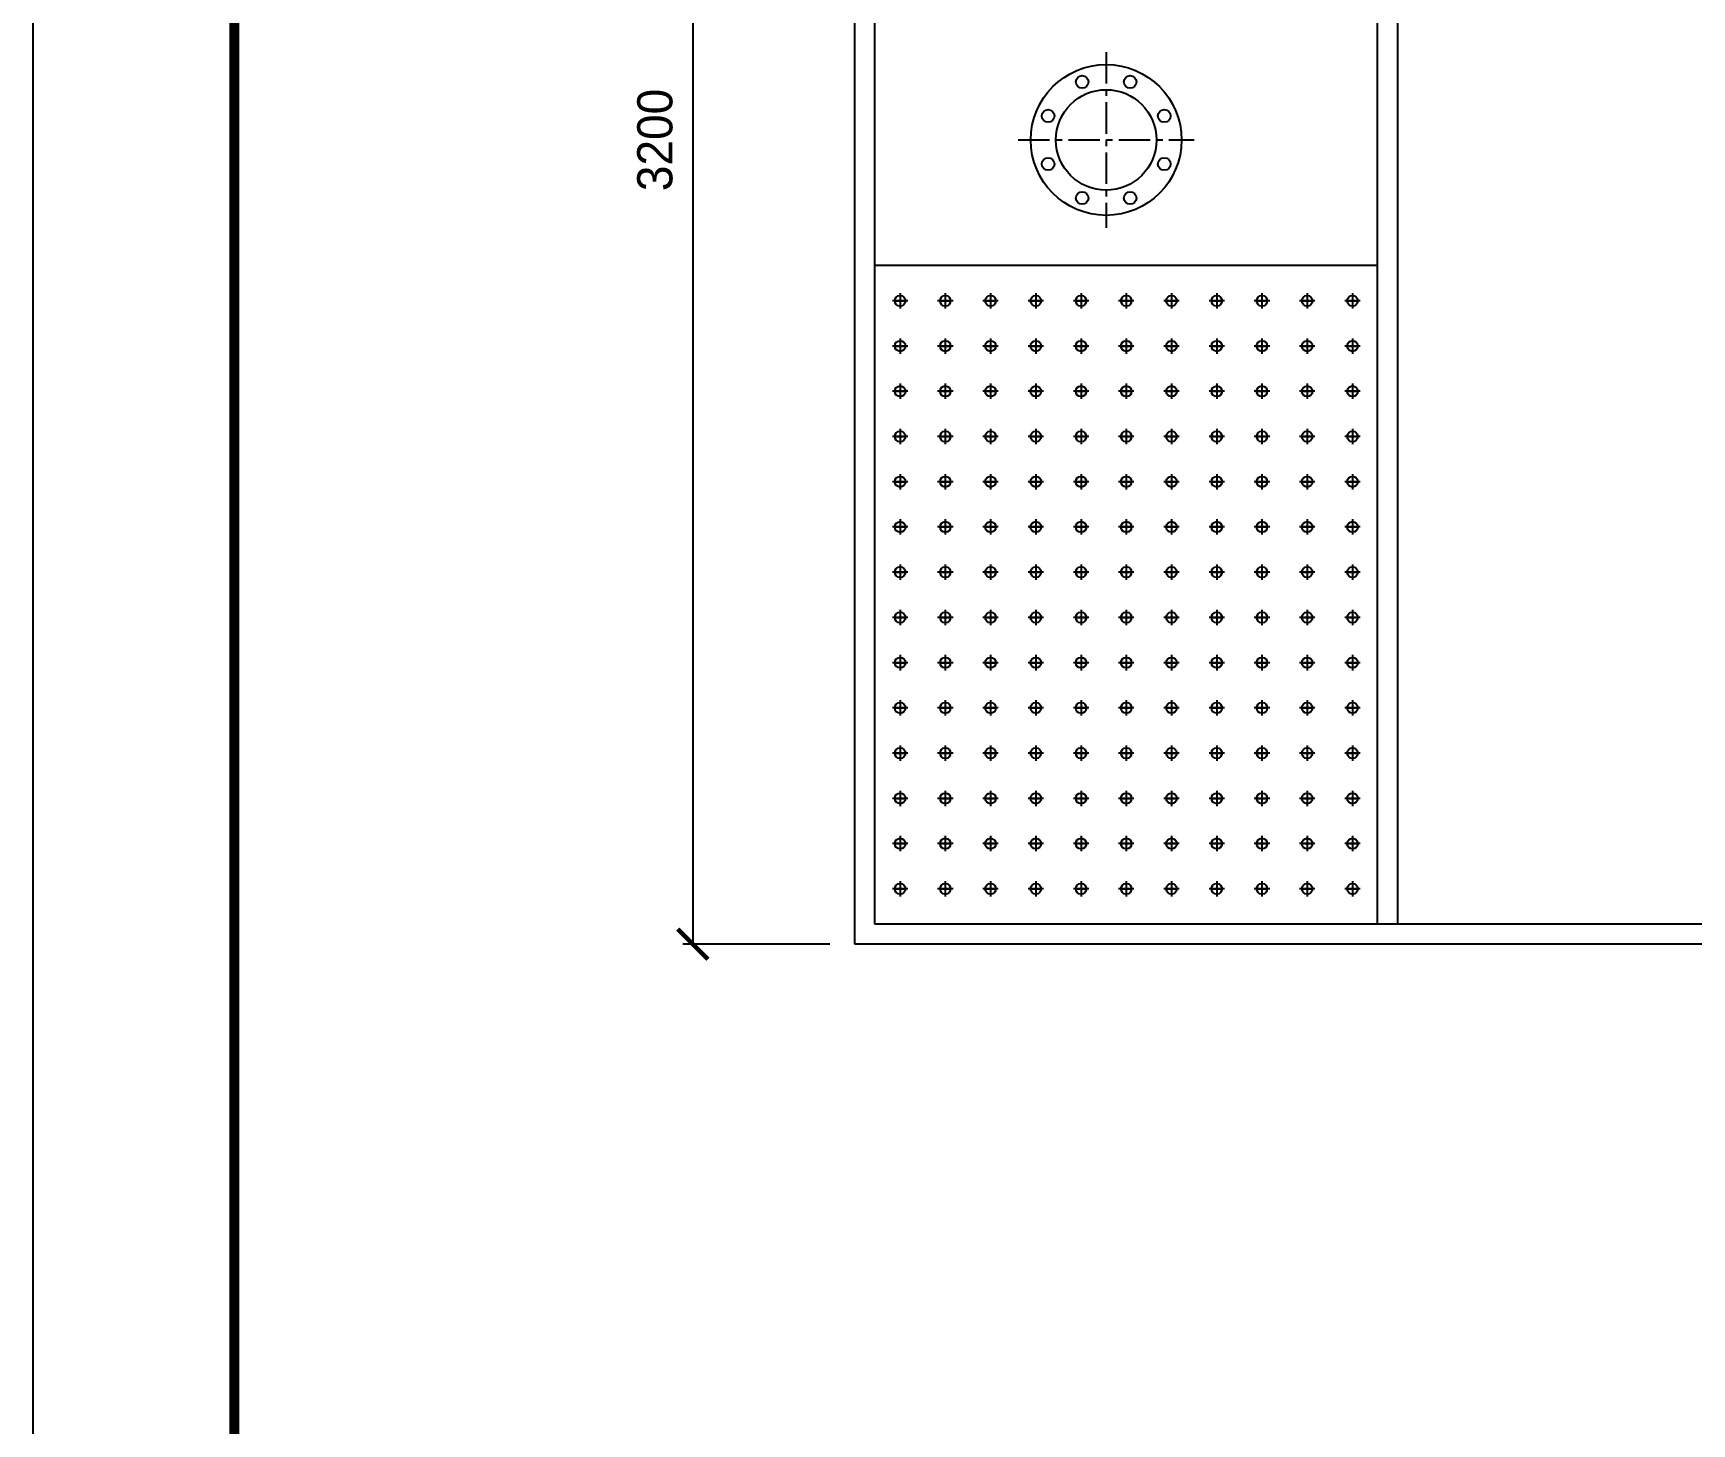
# Model space of a CAD drawing. Header units: millimetres. Extents: x 0 to 16815, y 0 to 11890.
# Drawn here: x 0 to 3300, y 6652 to 9419 of the extents above; entities that cross this region are included whole.
import ezdxf

# ---------------------------------------------------------------- set-up
doc = ezdxf.new("R2010")
doc.units = ezdxf.units.MM
doc.linetypes.add('CENTER', pattern=[2, 1.25, -0.25, 0.25, -0.25])
doc.layers.get('DEFPOINTS').update_dxf_attribs({"color": 143})
for name, color, linetype in [('CENTER', 1, 'CENTER'), ('냉각탑_dim', 1, 'Continuous'), ('냉각탑_form', 1, 'Continuous')]:
    doc.layers.add(name, color=color, linetype=linetype)
doc.styles.add('HY울릉도L', font='')
doc.styles.get('HY울릉도L').set_extended_font_data('HY울릉도L')
doc.dimstyles.new('성지DIM', dxfattribs={"dimtxt": 3.5, "dimasz": 3, "dimexe": 1, "dimexo": 2.5, "dimgap": 2, "dimtad": 1, "dimdec": 0, "dimzin": 3, "dimdsep": 46, "dimtxsty": 'HY울릉도L', "dimblk": 'ARCHTICK', "dimcen": -2, "dimclrd": 256, "dimclre": 256, "dimclrt": 7, "dimadec": 0, "dimazin": 0, "dimtfac": 1, "dimtdec": 0, "dimtofl": 0, "dimtmove": 0, "dimatfit": 3, "dimfxl": 0, "dimtolj": 1, "dimtzin": 0, "dimlwe": -1, "dimarcsym": 0})

# ---------------------------------------------------------------- blocks, each defined once
blk = doc.blocks.new('냉각탑form')
at = {"layer": 'DEFPOINTS'}
blk.add_lwpolyline([(0, 297.073), (420.103, 297.073), (420.103, 0), (0, 0)], close=True, dxfattribs=at)
at = {"layer": '냉각탑_form', "const_width": 0.5}
blk.add_lwpolyline([(10.002, 287.07), (10.002, 10.002), (410.1, 10.002), (410.1, 287.07)], close=True, dxfattribs=at)
blk = doc.blocks.new('_ArchTick')
at = {"color": 0, "linetype": 'ByBlock', "const_width": 0.15}
blk.add_lwpolyline([(-0.5, -0.5), (0.5, 0.5)], dxfattribs=at)
blk = doc.blocks.new('*D26')
at = {"layer": 'DEFPOINTS', "color": 0, "transparency": 16777216}
for p in [(1634.8, 10806.3), (1312.3, 7606.3), (1634.8, 7606.3)]:
    blk.add_point(p, dxfattribs=at)
at = {"layer": '냉각탑_dim', "transparency": 16777216}
for p, q in [((1584.8, 10806.3), (1292.3, 10806.3)), ((1584.8, 7606.3), (1292.3, 7606.3))]:
    blk.add_line(p, q, dxfattribs=at)
at = {"layer": '냉각탑_dim', "lineweight": -2, "transparency": 16777216}
blk.add_line((1312.3, 10806.3), (1312.3, 7606.3), dxfattribs=at)
at = {"layer": '냉각탑_dim', "lineweight": -2, "transparency": 16777216, "xscale": 60, "yscale": 60, "zscale": 60}
for p, rotation in [((1312.3, 10806.3), 90), ((1312.3, 7606.3), 270)]:
    blk.add_blockref('_ArchTick', p, dxfattribs=dict(at, rotation=rotation))
at = {"layer": '냉각탑_dim', "color": 7, "transparency": 16777216, "insert": (1237.3, 9206.3), "char_height": 70, "attachment_point": 5, "rotation": 90, "style": 'HY울릉도L'}
blk.add_mtext('\\A1;3200', dxfattribs=at)

msp = doc.modelspace()

# ---------------------------------------------------------------- linework, layer by layer
at = {"color": 3}
for p, q in [((2674.8, 7646.3), (2674.8, 10766.3)), ((2714.8, 7646.3), (2714.8, 10766.3)), ((2674.8, 8956.3), (1674.8, 8956.3))]:
    msp.add_line(p, q, dxfattribs=at)
for points in [[(1634.8, 7606.3), (1634.8, 10806.3), (7734.8, 10806.3), (7734.8, 7606.3)], [(1674.8, 7646.3), (1674.8, 10766.3), (7694.8, 10766.3), (7694.8, 7646.3)]]:
    msp.add_lwpolyline(points, close=True, dxfattribs=at)
for centre, radius in [((2134.8, 9206.3), 150), ((2134.8, 9206.3), 100), ((2087, 9321.8), 12.5), ((2182.6, 9321.8), 12.5), ((2019.3, 9254.1), 12.5), ((2250.3, 9254.1), 12.5), ((2019.3, 9158.4), 12.5), ((2250.3, 9158.4), 12.5), ((2087, 9090.8), 12.5), ((2182.6, 9090.8), 12.5)]:
    msp.add_circle(centre, radius, dxfattribs=at)
for centre in [(1724.8, 8886.3), (1814.8, 8886.3), (1904.8, 8886.3), (1994.8, 8886.3), (2084.8, 8886.3), (2174.8, 8886.3), (2264.8, 8886.3), (2354.8, 8886.3), (2444.8, 8886.3), (2534.8, 8886.3), (2624.8, 8886.3), (1724.8, 8796.3), (1814.8, 8796.3), (1904.8, 8796.3), (1994.8, 8796.3), (2084.8, 8796.3), (2174.8, 8796.3), (2264.8, 8796.3), (2354.8, 8796.3), (2444.8, 8796.3), (2534.8, 8796.3), (2624.8, 8796.3), (1724.8, 8706.3), (1814.8, 8706.3), (1904.8, 8706.3), (1994.8, 8706.3), (2084.8, 8706.3), (2174.8, 8706.3), (2264.8, 8706.3), (2354.8, 8706.3), (2444.8, 8706.3), (2534.8, 8706.3), (2624.8, 8706.3), (1724.8, 8616.3), (1814.8, 8616.3), (1904.8, 8616.3), (1994.8, 8616.3), (2084.8, 8616.3), (2174.8, 8616.3), (2264.8, 8616.3), (2354.8, 8616.3), (2444.8, 8616.3), (2534.8, 8616.3), (2624.8, 8616.3), (1724.8, 8526.3), (1814.8, 8526.3), (1904.8, 8526.3), (1994.8, 8526.3), (2084.8, 8526.3), (2174.8, 8526.3), (2264.8, 8526.3), (2354.8, 8526.3), (2444.8, 8526.3), (2534.8, 8526.3), (2624.8, 8526.3), (1724.8, 8436.3), (1814.8, 8436.3), (1904.8, 8436.3), (1994.8, 8436.3), (2084.8, 8436.3), (2174.8, 8436.3), (2264.8, 8436.3), (2354.8, 8436.3), (2444.8, 8436.3), (2534.8, 8436.3), (2624.8, 8436.3), (1724.8, 8346.3), (1814.8, 8346.3), (1904.8, 8346.3), (1994.8, 8346.3), (2084.8, 8346.3), (2174.8, 8346.3), (2264.8, 8346.3), (2354.8, 8346.3), (2444.8, 8346.3), (2534.8, 8346.3), (2624.8, 8346.3), (1724.8, 8256.3), (1814.8, 8256.3), (1904.8, 8256.3), (1994.8, 8256.3), (2084.8, 8256.3), (2174.8, 8256.3), (2264.8, 8256.3), (2354.8, 8256.3), (2444.8, 8256.3), (2534.8, 8256.3), (2624.8, 8256.3), (1724.8, 8166.3), (1814.8, 8166.3), (1904.8, 8166.3), (1994.8, 8166.3), (2084.8, 8166.3), (2174.8, 8166.3), (2264.8, 8166.3), (2354.8, 8166.3), (2444.8, 8166.3), (2534.8, 8166.3), (2624.8, 8166.3), (1724.8, 8076.3), (1814.8, 8076.3), (1904.8, 8076.3), (1994.8, 8076.3), (2084.8, 8076.3), (2174.8, 8076.3), (2264.8, 8076.3), (2354.8, 8076.3), (2444.8, 8076.3), (2534.8, 8076.3), (2624.8, 8076.3), (1724.8, 7986.3), (1814.8, 7986.3), (1904.8, 7986.3), (1994.8, 7986.3), (2084.8, 7986.3), (2174.8, 7986.3), (2264.8, 7986.3), (2354.8, 7986.3), (2444.8, 7986.3), (2534.8, 7986.3), (2624.8, 7986.3), (1724.8, 7896.3), (1814.8, 7896.3), (1904.8, 7896.3), (1994.8, 7896.3), (2084.8, 7896.3), (2174.8, 7896.3), (2264.8, 7896.3), (2354.8, 7896.3), (2444.8, 7896.3), (2534.8, 7896.3), (2624.8, 7896.3), (1724.8, 7806.3), (1814.8, 7806.3), (1904.8, 7806.3), (1994.8, 7806.3), (2084.8, 7806.3), (2174.8, 7806.3), (2264.8, 7806.3), (2354.8, 7806.3), (2444.8, 7806.3), (2534.8, 7806.3), (2624.8, 7806.3), (1724.8, 7716.3), (1814.8, 7716.3), (1904.8, 7716.3), (1994.8, 7716.3), (2084.8, 7716.3), (2174.8, 7716.3), (2264.8, 7716.3), (2354.8, 7716.3), (2444.8, 7716.3), (2534.8, 7716.3), (2624.8, 7716.3)]:
    msp.add_circle(centre, 10.6)
at = {"layer": 'CENTER', "linetype": 'CENTER', "ltscale": 50}
for p, q in [((2134.8, 9381.3), (2134.8, 9031.3)), ((1959.8, 9206.3), (2309.8, 9206.3)), ((1740.1, 8886.3), (1709.5, 8886.3)), ((1713, 8886.3), (1736.6, 8886.3)), ((1736.6, 8886.3), (1713, 8886.3)), ((1713, 8886.3), (1736.6, 8886.3)), ((1724.8, 8901.6), (1724.8, 8871)), ((1724.8, 8898), (1724.8, 8874.5)), ((1830.1, 8886.3), (1799.5, 8886.3)), ((1803, 8886.3), (1826.6, 8886.3)), ((1826.6, 8886.3), (1803, 8886.3)), ((1803, 8886.3), (1826.6, 8886.3)), ((1814.8, 8901.6), (1814.8, 8871)), ((1814.8, 8898), (1814.8, 8874.5)), ((1920.1, 8886.3), (1889.5, 8886.3)), ((1893, 8886.3), (1916.6, 8886.3)), ((1916.6, 8886.3), (1893, 8886.3)), ((1893, 8886.3), (1916.6, 8886.3)), ((1904.8, 8901.6), (1904.8, 8871)), ((1904.8, 8898), (1904.8, 8874.5)), ((2010.1, 8886.3), (1979.5, 8886.3)), ((1983, 8886.3), (2006.6, 8886.3)), ((2006.6, 8886.3), (1983, 8886.3)), ((1983, 8886.3), (2006.6, 8886.3)), ((1994.8, 8901.6), (1994.8, 8871)), ((1994.8, 8898), (1994.8, 8874.5)), ((2100.1, 8886.3), (2069.5, 8886.3)), ((2073, 8886.3), (2096.6, 8886.3)), ((2096.6, 8886.3), (2073, 8886.3)), ((2073, 8886.3), (2096.6, 8886.3)), ((2084.8, 8901.6), (2084.8, 8871)), ((2084.8, 8898), (2084.8, 8874.5)), ((2190.1, 8886.3), (2159.5, 8886.3)), ((2163, 8886.3), (2186.6, 8886.3)), ((2186.6, 8886.3), (2163, 8886.3)), ((2163, 8886.3), (2186.6, 8886.3)), ((2174.8, 8901.6), (2174.8, 8871)), ((2174.8, 8898), (2174.8, 8874.5)), ((2280.1, 8886.3), (2249.5, 8886.3)), ((2253, 8886.3), (2276.6, 8886.3)), ((2276.6, 8886.3), (2253, 8886.3)), ((2253, 8886.3), (2276.6, 8886.3)), ((2264.8, 8901.6), (2264.8, 8871)), ((2264.8, 8898), (2264.8, 8874.5)), ((2370.1, 8886.3), (2339.5, 8886.3)), ((2343, 8886.3), (2366.6, 8886.3)), ((2366.6, 8886.3), (2343, 8886.3)), ((2343, 8886.3), (2366.6, 8886.3)), ((2354.8, 8901.6), (2354.8, 8871)), ((2354.8, 8898), (2354.8, 8874.5)), ((2460.1, 8886.3), (2429.5, 8886.3)), ((2433, 8886.3), (2456.6, 8886.3)), ((2456.6, 8886.3), (2433, 8886.3)), ((2433, 8886.3), (2456.6, 8886.3)), ((2444.8, 8901.6), (2444.8, 8871)), ((2444.8, 8898), (2444.8, 8874.5)), ((2550.1, 8886.3), (2519.5, 8886.3)), ((2523, 8886.3), (2546.6, 8886.3)), ((2546.6, 8886.3), (2523, 8886.3)), ((2523, 8886.3), (2546.6, 8886.3)), ((2534.8, 8901.6), (2534.8, 8871)), ((2534.8, 8898), (2534.8, 8874.5)), ((2640.1, 8886.3), (2609.5, 8886.3)), ((2613, 8886.3), (2636.6, 8886.3)), ((2636.6, 8886.3), (2613, 8886.3)), ((2613, 8886.3), (2636.6, 8886.3)), ((2624.8, 8901.6), (2624.8, 8871)), ((2624.8, 8898), (2624.8, 8874.5)), ((1724.8, 8811.6), (1724.8, 8781)), ((1814.8, 8811.6), (1814.8, 8781)), ((1904.8, 8811.6), (1904.8, 8781)), ((1994.8, 8811.6), (1994.8, 8781)), ((2084.8, 8811.6), (2084.8, 8781)), ((2174.8, 8811.6), (2174.8, 8781)), ((2264.8, 8811.6), (2264.8, 8781)), ((2354.8, 8811.6), (2354.8, 8781)), ((2444.8, 8811.6), (2444.8, 8781)), ((2534.8, 8811.6), (2534.8, 8781)), ((2624.8, 8811.6), (2624.8, 8781)), ((1740.1, 8796.3), (1709.5, 8796.3)), ((1713, 8796.3), (1736.6, 8796.3)), ((1736.6, 8796.3), (1713, 8796.3)), ((1713, 8796.3), (1736.6, 8796.3)), ((1724.8, 8808), (1724.8, 8784.5)), ((1830.1, 8796.3), (1799.5, 8796.3)), ((1803, 8796.3), (1826.6, 8796.3)), ((1826.6, 8796.3), (1803, 8796.3)), ((1803, 8796.3), (1826.6, 8796.3)), ((1814.8, 8808), (1814.8, 8784.5)), ((1920.1, 8796.3), (1889.5, 8796.3)), ((1893, 8796.3), (1916.6, 8796.3)), ((1916.6, 8796.3), (1893, 8796.3)), ((1893, 8796.3), (1916.6, 8796.3)), ((1904.8, 8808), (1904.8, 8784.5)), ((2010.1, 8796.3), (1979.5, 8796.3)), ((1983, 8796.3), (2006.6, 8796.3)), ((2006.6, 8796.3), (1983, 8796.3)), ((1983, 8796.3), (2006.6, 8796.3)), ((1994.8, 8808), (1994.8, 8784.5)), ((2100.1, 8796.3), (2069.5, 8796.3)), ((2073, 8796.3), (2096.6, 8796.3)), ((2096.6, 8796.3), (2073, 8796.3)), ((2073, 8796.3), (2096.6, 8796.3)), ((2084.8, 8808), (2084.8, 8784.5)), ((2190.1, 8796.3), (2159.5, 8796.3)), ((2163, 8796.3), (2186.6, 8796.3)), ((2186.6, 8796.3), (2163, 8796.3)), ((2163, 8796.3), (2186.6, 8796.3)), ((2174.8, 8808), (2174.8, 8784.5)), ((2280.1, 8796.3), (2249.5, 8796.3)), ((2253, 8796.3), (2276.6, 8796.3)), ((2276.6, 8796.3), (2253, 8796.3)), ((2253, 8796.3), (2276.6, 8796.3)), ((2264.8, 8808), (2264.8, 8784.5)), ((2370.1, 8796.3), (2339.5, 8796.3)), ((2343, 8796.3), (2366.6, 8796.3)), ((2366.6, 8796.3), (2343, 8796.3)), ((2343, 8796.3), (2366.6, 8796.3)), ((2354.8, 8808), (2354.8, 8784.5)), ((2460.1, 8796.3), (2429.5, 8796.3)), ((2433, 8796.3), (2456.6, 8796.3)), ((2456.6, 8796.3), (2433, 8796.3)), ((2433, 8796.3), (2456.6, 8796.3)), ((2444.8, 8808), (2444.8, 8784.5)), ((2550.1, 8796.3), (2519.5, 8796.3)), ((2523, 8796.3), (2546.6, 8796.3)), ((2546.6, 8796.3), (2523, 8796.3)), ((2523, 8796.3), (2546.6, 8796.3)), ((2534.8, 8808), (2534.8, 8784.5)), ((2640.1, 8796.3), (2609.5, 8796.3)), ((2613, 8796.3), (2636.6, 8796.3)), ((2636.6, 8796.3), (2613, 8796.3)), ((2613, 8796.3), (2636.6, 8796.3)), ((2624.8, 8808), (2624.8, 8784.5)), ((1724.8, 8721.6), (1724.8, 8691)), ((1724.8, 8718), (1724.8, 8694.5)), ((1814.8, 8721.6), (1814.8, 8691)), ((1814.8, 8718), (1814.8, 8694.5)), ((1904.8, 8721.6), (1904.8, 8691)), ((1904.8, 8718), (1904.8, 8694.5)), ((1994.8, 8721.6), (1994.8, 8691)), ((1994.8, 8718), (1994.8, 8694.5)), ((2084.8, 8721.6), (2084.8, 8691)), ((2084.8, 8718), (2084.8, 8694.5)), ((2174.8, 8721.6), (2174.8, 8691)), ((2174.8, 8718), (2174.8, 8694.5)), ((2264.8, 8721.6), (2264.8, 8691)), ((2264.8, 8718), (2264.8, 8694.5)), ((2354.8, 8721.6), (2354.8, 8691)), ((2354.8, 8718), (2354.8, 8694.5)), ((2444.8, 8721.6), (2444.8, 8691)), ((2444.8, 8718), (2444.8, 8694.5)), ((2534.8, 8721.6), (2534.8, 8691)), ((2534.8, 8718), (2534.8, 8694.5)), ((2624.8, 8721.6), (2624.8, 8691)), ((2624.8, 8718), (2624.8, 8694.5)), ((1740.1, 8706.3), (1709.5, 8706.3)), ((1713, 8706.3), (1736.6, 8706.3)), ((1736.6, 8706.3), (1713, 8706.3)), ((1713, 8706.3), (1736.6, 8706.3)), ((1830.1, 8706.3), (1799.5, 8706.3)), ((1803, 8706.3), (1826.6, 8706.3)), ((1826.6, 8706.3), (1803, 8706.3)), ((1803, 8706.3), (1826.6, 8706.3)), ((1920.1, 8706.3), (1889.5, 8706.3)), ((1893, 8706.3), (1916.6, 8706.3)), ((1916.6, 8706.3), (1893, 8706.3)), ((1893, 8706.3), (1916.6, 8706.3)), ((2010.1, 8706.3), (1979.5, 8706.3)), ((1983, 8706.3), (2006.6, 8706.3)), ((2006.6, 8706.3), (1983, 8706.3)), ((1983, 8706.3), (2006.6, 8706.3)), ((2100.1, 8706.3), (2069.5, 8706.3)), ((2073, 8706.3), (2096.6, 8706.3)), ((2096.6, 8706.3), (2073, 8706.3)), ((2073, 8706.3), (2096.6, 8706.3)), ((2190.1, 8706.3), (2159.5, 8706.3)), ((2163, 8706.3), (2186.6, 8706.3)), ((2186.6, 8706.3), (2163, 8706.3)), ((2163, 8706.3), (2186.6, 8706.3)), ((2280.1, 8706.3), (2249.5, 8706.3)), ((2253, 8706.3), (2276.6, 8706.3)), ((2276.6, 8706.3), (2253, 8706.3)), ((2253, 8706.3), (2276.6, 8706.3)), ((2370.1, 8706.3), (2339.5, 8706.3)), ((2343, 8706.3), (2366.6, 8706.3)), ((2366.6, 8706.3), (2343, 8706.3)), ((2343, 8706.3), (2366.6, 8706.3)), ((2460.1, 8706.3), (2429.5, 8706.3)), ((2433, 8706.3), (2456.6, 8706.3)), ((2456.6, 8706.3), (2433, 8706.3)), ((2433, 8706.3), (2456.6, 8706.3)), ((2550.1, 8706.3), (2519.5, 8706.3)), ((2523, 8706.3), (2546.6, 8706.3)), ((2546.6, 8706.3), (2523, 8706.3)), ((2523, 8706.3), (2546.6, 8706.3)), ((2640.1, 8706.3), (2609.5, 8706.3)), ((2613, 8706.3), (2636.6, 8706.3)), ((2636.6, 8706.3), (2613, 8706.3)), ((2613, 8706.3), (2636.6, 8706.3)), ((1740.1, 8616.3), (1709.5, 8616.3)), ((1713, 8616.3), (1736.6, 8616.3)), ((1736.6, 8616.3), (1713, 8616.3)), ((1713, 8616.3), (1736.6, 8616.3)), ((1724.8, 8631.6), (1724.8, 8601)), ((1724.8, 8628), (1724.8, 8604.5)), ((1830.1, 8616.3), (1799.5, 8616.3)), ((1803, 8616.3), (1826.6, 8616.3)), ((1826.6, 8616.3), (1803, 8616.3)), ((1803, 8616.3), (1826.6, 8616.3)), ((1814.8, 8631.6), (1814.8, 8601)), ((1814.8, 8628), (1814.8, 8604.5)), ((1920.1, 8616.3), (1889.5, 8616.3)), ((1893, 8616.3), (1916.6, 8616.3)), ((1916.6, 8616.3), (1893, 8616.3)), ((1893, 8616.3), (1916.6, 8616.3)), ((1904.8, 8631.6), (1904.8, 8601)), ((1904.8, 8628), (1904.8, 8604.5)), ((2010.1, 8616.3), (1979.5, 8616.3)), ((1983, 8616.3), (2006.6, 8616.3)), ((2006.6, 8616.3), (1983, 8616.3)), ((1983, 8616.3), (2006.6, 8616.3)), ((1994.8, 8631.6), (1994.8, 8601)), ((1994.8, 8628), (1994.8, 8604.5)), ((2100.1, 8616.3), (2069.5, 8616.3)), ((2073, 8616.3), (2096.6, 8616.3)), ((2096.6, 8616.3), (2073, 8616.3)), ((2073, 8616.3), (2096.6, 8616.3)), ((2084.8, 8631.6), (2084.8, 8601)), ((2084.8, 8628), (2084.8, 8604.5)), ((2190.1, 8616.3), (2159.5, 8616.3)), ((2163, 8616.3), (2186.6, 8616.3)), ((2186.6, 8616.3), (2163, 8616.3)), ((2163, 8616.3), (2186.6, 8616.3)), ((2174.8, 8631.6), (2174.8, 8601)), ((2174.8, 8628), (2174.8, 8604.5)), ((2280.1, 8616.3), (2249.5, 8616.3)), ((2253, 8616.3), (2276.6, 8616.3)), ((2276.6, 8616.3), (2253, 8616.3)), ((2253, 8616.3), (2276.6, 8616.3)), ((2264.8, 8631.6), (2264.8, 8601)), ((2264.8, 8628), (2264.8, 8604.5)), ((2370.1, 8616.3), (2339.5, 8616.3)), ((2343, 8616.3), (2366.6, 8616.3)), ((2366.6, 8616.3), (2343, 8616.3)), ((2343, 8616.3), (2366.6, 8616.3)), ((2354.8, 8631.6), (2354.8, 8601)), ((2354.8, 8628), (2354.8, 8604.5)), ((2460.1, 8616.3), (2429.5, 8616.3)), ((2433, 8616.3), (2456.6, 8616.3)), ((2456.6, 8616.3), (2433, 8616.3)), ((2433, 8616.3), (2456.6, 8616.3)), ((2444.8, 8631.6), (2444.8, 8601)), ((2444.8, 8628), (2444.8, 8604.5)), ((2550.1, 8616.3), (2519.5, 8616.3)), ((2523, 8616.3), (2546.6, 8616.3)), ((2546.6, 8616.3), (2523, 8616.3)), ((2523, 8616.3), (2546.6, 8616.3)), ((2534.8, 8631.6), (2534.8, 8601)), ((2534.8, 8628), (2534.8, 8604.5)), ((2640.1, 8616.3), (2609.5, 8616.3)), ((2613, 8616.3), (2636.6, 8616.3)), ((2636.6, 8616.3), (2613, 8616.3)), ((2613, 8616.3), (2636.6, 8616.3)), ((2624.8, 8631.6), (2624.8, 8601)), ((2624.8, 8628), (2624.8, 8604.5)), ((1740.1, 8526.3), (1709.5, 8526.3)), ((1713, 8526.3), (1736.6, 8526.3)), ((1736.6, 8526.3), (1713, 8526.3)), ((1713, 8526.3), (1736.6, 8526.3)), ((1724.8, 8541.6), (1724.8, 8511)), ((1724.8, 8538), (1724.8, 8514.5)), ((1830.1, 8526.3), (1799.5, 8526.3)), ((1803, 8526.3), (1826.6, 8526.3)), ((1826.6, 8526.3), (1803, 8526.3)), ((1803, 8526.3), (1826.6, 8526.3)), ((1814.8, 8541.6), (1814.8, 8511)), ((1814.8, 8538), (1814.8, 8514.5)), ((1920.1, 8526.3), (1889.5, 8526.3)), ((1893, 8526.3), (1916.6, 8526.3)), ((1916.6, 8526.3), (1893, 8526.3)), ((1893, 8526.3), (1916.6, 8526.3)), ((1904.8, 8541.6), (1904.8, 8511)), ((1904.8, 8538), (1904.8, 8514.5)), ((2010.1, 8526.3), (1979.5, 8526.3)), ((1983, 8526.3), (2006.6, 8526.3)), ((2006.6, 8526.3), (1983, 8526.3)), ((1983, 8526.3), (2006.6, 8526.3)), ((1994.8, 8541.6), (1994.8, 8511)), ((1994.8, 8538), (1994.8, 8514.5)), ((2100.1, 8526.3), (2069.5, 8526.3)), ((2073, 8526.3), (2096.6, 8526.3)), ((2096.6, 8526.3), (2073, 8526.3)), ((2073, 8526.3), (2096.6, 8526.3)), ((2084.8, 8541.6), (2084.8, 8511)), ((2084.8, 8538), (2084.8, 8514.5)), ((2190.1, 8526.3), (2159.5, 8526.3)), ((2163, 8526.3), (2186.6, 8526.3)), ((2186.6, 8526.3), (2163, 8526.3)), ((2163, 8526.3), (2186.6, 8526.3)), ((2174.8, 8541.6), (2174.8, 8511)), ((2174.8, 8538), (2174.8, 8514.5)), ((2280.1, 8526.3), (2249.5, 8526.3)), ((2253, 8526.3), (2276.6, 8526.3)), ((2276.6, 8526.3), (2253, 8526.3)), ((2253, 8526.3), (2276.6, 8526.3)), ((2264.8, 8541.6), (2264.8, 8511)), ((2264.8, 8538), (2264.8, 8514.5)), ((2370.1, 8526.3), (2339.5, 8526.3)), ((2343, 8526.3), (2366.6, 8526.3)), ((2366.6, 8526.3), (2343, 8526.3)), ((2343, 8526.3), (2366.6, 8526.3)), ((2354.8, 8541.6), (2354.8, 8511)), ((2354.8, 8538), (2354.8, 8514.5)), ((2460.1, 8526.3), (2429.5, 8526.3)), ((2433, 8526.3), (2456.6, 8526.3)), ((2456.6, 8526.3), (2433, 8526.3)), ((2433, 8526.3), (2456.6, 8526.3)), ((2444.8, 8541.6), (2444.8, 8511)), ((2444.8, 8538), (2444.8, 8514.5)), ((2550.1, 8526.3), (2519.5, 8526.3)), ((2523, 8526.3), (2546.6, 8526.3)), ((2546.6, 8526.3), (2523, 8526.3)), ((2523, 8526.3), (2546.6, 8526.3)), ((2534.8, 8541.6), (2534.8, 8511)), ((2534.8, 8538), (2534.8, 8514.5)), ((2640.1, 8526.3), (2609.5, 8526.3)), ((2613, 8526.3), (2636.6, 8526.3)), ((2636.6, 8526.3), (2613, 8526.3)), ((2613, 8526.3), (2636.6, 8526.3)), ((2624.8, 8541.6), (2624.8, 8511)), ((2624.8, 8538), (2624.8, 8514.5)), ((1724.8, 8451.6), (1724.8, 8421)), ((1724.8, 8448), (1724.8, 8424.5)), ((1814.8, 8451.6), (1814.8, 8421)), ((1814.8, 8448), (1814.8, 8424.5)), ((1904.8, 8451.6), (1904.8, 8421)), ((1904.8, 8448), (1904.8, 8424.5)), ((1994.8, 8451.6), (1994.8, 8421)), ((1994.8, 8448), (1994.8, 8424.5)), ((2084.8, 8451.6), (2084.8, 8421)), ((2084.8, 8448), (2084.8, 8424.5)), ((2174.8, 8451.6), (2174.8, 8421)), ((2174.8, 8448), (2174.8, 8424.5)), ((2264.8, 8451.6), (2264.8, 8421)), ((2264.8, 8448), (2264.8, 8424.5)), ((2354.8, 8451.6), (2354.8, 8421)), ((2354.8, 8448), (2354.8, 8424.5)), ((2444.8, 8451.6), (2444.8, 8421)), ((2444.8, 8448), (2444.8, 8424.5)), ((2534.8, 8451.6), (2534.8, 8421)), ((2534.8, 8448), (2534.8, 8424.5)), ((2624.8, 8451.6), (2624.8, 8421)), ((2624.8, 8448), (2624.8, 8424.5)), ((1740.1, 8436.3), (1709.5, 8436.3)), ((1713, 8436.3), (1736.6, 8436.3)), ((1736.6, 8436.3), (1713, 8436.3)), ((1713, 8436.3), (1736.6, 8436.3)), ((1830.1, 8436.3), (1799.5, 8436.3)), ((1803, 8436.3), (1826.6, 8436.3)), ((1826.6, 8436.3), (1803, 8436.3)), ((1803, 8436.3), (1826.6, 8436.3)), ((1920.1, 8436.3), (1889.5, 8436.3)), ((1893, 8436.3), (1916.6, 8436.3)), ((1916.6, 8436.3), (1893, 8436.3)), ((1893, 8436.3), (1916.6, 8436.3)), ((2010.1, 8436.3), (1979.5, 8436.3)), ((1983, 8436.3), (2006.6, 8436.3)), ((2006.6, 8436.3), (1983, 8436.3)), ((1983, 8436.3), (2006.6, 8436.3)), ((2100.1, 8436.3), (2069.5, 8436.3)), ((2073, 8436.3), (2096.6, 8436.3)), ((2096.6, 8436.3), (2073, 8436.3)), ((2073, 8436.3), (2096.6, 8436.3)), ((2190.1, 8436.3), (2159.5, 8436.3)), ((2163, 8436.3), (2186.6, 8436.3)), ((2186.6, 8436.3), (2163, 8436.3)), ((2163, 8436.3), (2186.6, 8436.3)), ((2280.1, 8436.3), (2249.5, 8436.3)), ((2253, 8436.3), (2276.6, 8436.3)), ((2276.6, 8436.3), (2253, 8436.3)), ((2253, 8436.3), (2276.6, 8436.3)), ((2370.1, 8436.3), (2339.5, 8436.3)), ((2343, 8436.3), (2366.6, 8436.3)), ((2366.6, 8436.3), (2343, 8436.3)), ((2343, 8436.3), (2366.6, 8436.3)), ((2460.1, 8436.3), (2429.5, 8436.3)), ((2433, 8436.3), (2456.6, 8436.3)), ((2456.6, 8436.3), (2433, 8436.3)), ((2433, 8436.3), (2456.6, 8436.3)), ((2550.1, 8436.3), (2519.5, 8436.3)), ((2523, 8436.3), (2546.6, 8436.3)), ((2546.6, 8436.3), (2523, 8436.3)), ((2523, 8436.3), (2546.6, 8436.3)), ((2640.1, 8436.3), (2609.5, 8436.3)), ((2613, 8436.3), (2636.6, 8436.3)), ((2636.6, 8436.3), (2613, 8436.3)), ((2613, 8436.3), (2636.6, 8436.3)), ((1724.8, 8361.6), (1724.8, 8331)), ((1724.8, 8358), (1724.8, 8334.5)), ((1814.8, 8361.6), (1814.8, 8331)), ((1814.8, 8358), (1814.8, 8334.5)), ((1904.8, 8361.6), (1904.8, 8331)), ((1904.8, 8358), (1904.8, 8334.5)), ((1994.8, 8361.6), (1994.8, 8331)), ((1994.8, 8358), (1994.8, 8334.5)), ((2084.8, 8361.6), (2084.8, 8331)), ((2084.8, 8358), (2084.8, 8334.5)), ((2174.8, 8361.6), (2174.8, 8331)), ((2174.8, 8358), (2174.8, 8334.5)), ((2264.8, 8361.6), (2264.8, 8331)), ((2264.8, 8358), (2264.8, 8334.5)), ((2354.8, 8361.6), (2354.8, 8331)), ((2354.8, 8358), (2354.8, 8334.5)), ((2444.8, 8361.6), (2444.8, 8331)), ((2444.8, 8358), (2444.8, 8334.5)), ((2534.8, 8361.6), (2534.8, 8331)), ((2534.8, 8358), (2534.8, 8334.5)), ((2624.8, 8361.6), (2624.8, 8331)), ((2624.8, 8358), (2624.8, 8334.5)), ((1740.1, 8346.3), (1709.5, 8346.3)), ((1713, 8346.3), (1736.6, 8346.3)), ((1736.6, 8346.3), (1713, 8346.3)), ((1713, 8346.3), (1736.6, 8346.3)), ((1830.1, 8346.3), (1799.5, 8346.3)), ((1803, 8346.3), (1826.6, 8346.3)), ((1826.6, 8346.3), (1803, 8346.3)), ((1803, 8346.3), (1826.6, 8346.3)), ((1920.1, 8346.3), (1889.5, 8346.3)), ((1893, 8346.3), (1916.6, 8346.3)), ((1916.6, 8346.3), (1893, 8346.3)), ((1893, 8346.3), (1916.6, 8346.3)), ((2010.1, 8346.3), (1979.5, 8346.3)), ((1983, 8346.3), (2006.6, 8346.3)), ((2006.6, 8346.3), (1983, 8346.3)), ((1983, 8346.3), (2006.6, 8346.3)), ((2100.1, 8346.3), (2069.5, 8346.3)), ((2073, 8346.3), (2096.6, 8346.3)), ((2096.6, 8346.3), (2073, 8346.3)), ((2073, 8346.3), (2096.6, 8346.3)), ((2190.1, 8346.3), (2159.5, 8346.3)), ((2163, 8346.3), (2186.6, 8346.3)), ((2186.6, 8346.3), (2163, 8346.3)), ((2163, 8346.3), (2186.6, 8346.3)), ((2280.1, 8346.3), (2249.5, 8346.3)), ((2253, 8346.3), (2276.6, 8346.3)), ((2276.6, 8346.3), (2253, 8346.3)), ((2253, 8346.3), (2276.6, 8346.3)), ((2370.1, 8346.3), (2339.5, 8346.3)), ((2343, 8346.3), (2366.6, 8346.3)), ((2366.6, 8346.3), (2343, 8346.3)), ((2343, 8346.3), (2366.6, 8346.3)), ((2460.1, 8346.3), (2429.5, 8346.3)), ((2433, 8346.3), (2456.6, 8346.3)), ((2456.6, 8346.3), (2433, 8346.3)), ((2433, 8346.3), (2456.6, 8346.3)), ((2550.1, 8346.3), (2519.5, 8346.3)), ((2523, 8346.3), (2546.6, 8346.3)), ((2546.6, 8346.3), (2523, 8346.3)), ((2523, 8346.3), (2546.6, 8346.3)), ((2640.1, 8346.3), (2609.5, 8346.3)), ((2613, 8346.3), (2636.6, 8346.3)), ((2636.6, 8346.3), (2613, 8346.3)), ((2613, 8346.3), (2636.6, 8346.3)), ((1740.1, 8256.3), (1709.5, 8256.3)), ((1713, 8256.3), (1736.6, 8256.3)), ((1736.6, 8256.3), (1713, 8256.3)), ((1713, 8256.3), (1736.6, 8256.3)), ((1724.8, 8271.6), (1724.8, 8241)), ((1724.8, 8268), (1724.8, 8244.5)), ((1830.1, 8256.3), (1799.5, 8256.3)), ((1803, 8256.3), (1826.6, 8256.3)), ((1826.6, 8256.3), (1803, 8256.3)), ((1803, 8256.3), (1826.6, 8256.3)), ((1814.8, 8271.6), (1814.8, 8241)), ((1814.8, 8268), (1814.8, 8244.5)), ((1920.1, 8256.3), (1889.5, 8256.3)), ((1893, 8256.3), (1916.6, 8256.3)), ((1916.6, 8256.3), (1893, 8256.3)), ((1893, 8256.3), (1916.6, 8256.3)), ((1904.8, 8271.6), (1904.8, 8241)), ((1904.8, 8268), (1904.8, 8244.5)), ((2010.1, 8256.3), (1979.5, 8256.3)), ((1983, 8256.3), (2006.6, 8256.3)), ((2006.6, 8256.3), (1983, 8256.3)), ((1983, 8256.3), (2006.6, 8256.3)), ((1994.8, 8271.6), (1994.8, 8241)), ((1994.8, 8268), (1994.8, 8244.5)), ((2100.1, 8256.3), (2069.5, 8256.3)), ((2073, 8256.3), (2096.6, 8256.3)), ((2096.6, 8256.3), (2073, 8256.3)), ((2073, 8256.3), (2096.6, 8256.3)), ((2084.8, 8271.6), (2084.8, 8241)), ((2084.8, 8268), (2084.8, 8244.5)), ((2190.1, 8256.3), (2159.5, 8256.3)), ((2163, 8256.3), (2186.6, 8256.3)), ((2186.6, 8256.3), (2163, 8256.3)), ((2163, 8256.3), (2186.6, 8256.3)), ((2174.8, 8271.6), (2174.8, 8241)), ((2174.8, 8268), (2174.8, 8244.5)), ((2280.1, 8256.3), (2249.5, 8256.3)), ((2253, 8256.3), (2276.6, 8256.3)), ((2276.6, 8256.3), (2253, 8256.3)), ((2253, 8256.3), (2276.6, 8256.3)), ((2264.8, 8271.6), (2264.8, 8241)), ((2264.8, 8268), (2264.8, 8244.5)), ((2370.1, 8256.3), (2339.5, 8256.3)), ((2343, 8256.3), (2366.6, 8256.3)), ((2366.6, 8256.3), (2343, 8256.3)), ((2343, 8256.3), (2366.6, 8256.3)), ((2354.8, 8271.6), (2354.8, 8241)), ((2354.8, 8268), (2354.8, 8244.5)), ((2460.1, 8256.3), (2429.5, 8256.3)), ((2433, 8256.3), (2456.6, 8256.3)), ((2456.6, 8256.3), (2433, 8256.3)), ((2433, 8256.3), (2456.6, 8256.3)), ((2444.8, 8271.6), (2444.8, 8241)), ((2444.8, 8268), (2444.8, 8244.5)), ((2550.1, 8256.3), (2519.5, 8256.3)), ((2523, 8256.3), (2546.6, 8256.3)), ((2546.6, 8256.3), (2523, 8256.3)), ((2523, 8256.3), (2546.6, 8256.3)), ((2534.8, 8271.6), (2534.8, 8241)), ((2534.8, 8268), (2534.8, 8244.5)), ((2640.1, 8256.3), (2609.5, 8256.3)), ((2613, 8256.3), (2636.6, 8256.3)), ((2636.6, 8256.3), (2613, 8256.3)), ((2613, 8256.3), (2636.6, 8256.3)), ((2624.8, 8271.6), (2624.8, 8241)), ((2624.8, 8268), (2624.8, 8244.5)), ((1740.1, 8166.3), (1709.5, 8166.3)), ((1713, 8166.3), (1736.6, 8166.3)), ((1736.6, 8166.3), (1713, 8166.3)), ((1713, 8166.3), (1736.6, 8166.3)), ((1724.8, 8181.6), (1724.8, 8151)), ((1724.8, 8178), (1724.8, 8154.5)), ((1830.1, 8166.3), (1799.5, 8166.3)), ((1803, 8166.3), (1826.6, 8166.3)), ((1826.6, 8166.3), (1803, 8166.3)), ((1803, 8166.3), (1826.6, 8166.3)), ((1814.8, 8181.6), (1814.8, 8151)), ((1814.8, 8178), (1814.8, 8154.5)), ((1920.1, 8166.3), (1889.5, 8166.3)), ((1893, 8166.3), (1916.6, 8166.3)), ((1916.6, 8166.3), (1893, 8166.3)), ((1893, 8166.3), (1916.6, 8166.3)), ((1904.8, 8181.6), (1904.8, 8151)), ((1904.8, 8178), (1904.8, 8154.5)), ((2010.1, 8166.3), (1979.5, 8166.3)), ((1983, 8166.3), (2006.6, 8166.3)), ((2006.6, 8166.3), (1983, 8166.3)), ((1983, 8166.3), (2006.6, 8166.3)), ((1994.8, 8181.6), (1994.8, 8151)), ((1994.8, 8178), (1994.8, 8154.5)), ((2100.1, 8166.3), (2069.5, 8166.3)), ((2073, 8166.3), (2096.6, 8166.3)), ((2096.6, 8166.3), (2073, 8166.3)), ((2073, 8166.3), (2096.6, 8166.3)), ((2084.8, 8181.6), (2084.8, 8151)), ((2084.8, 8178), (2084.8, 8154.5)), ((2190.1, 8166.3), (2159.5, 8166.3)), ((2163, 8166.3), (2186.6, 8166.3)), ((2186.6, 8166.3), (2163, 8166.3)), ((2163, 8166.3), (2186.6, 8166.3)), ((2174.8, 8181.6), (2174.8, 8151)), ((2174.8, 8178), (2174.8, 8154.5)), ((2280.1, 8166.3), (2249.5, 8166.3)), ((2253, 8166.3), (2276.6, 8166.3)), ((2276.6, 8166.3), (2253, 8166.3)), ((2253, 8166.3), (2276.6, 8166.3)), ((2264.8, 8181.6), (2264.8, 8151)), ((2264.8, 8178), (2264.8, 8154.5)), ((2370.1, 8166.3), (2339.5, 8166.3)), ((2343, 8166.3), (2366.6, 8166.3)), ((2366.6, 8166.3), (2343, 8166.3)), ((2343, 8166.3), (2366.6, 8166.3)), ((2354.8, 8181.6), (2354.8, 8151)), ((2354.8, 8178), (2354.8, 8154.5)), ((2460.1, 8166.3), (2429.5, 8166.3)), ((2433, 8166.3), (2456.6, 8166.3)), ((2456.6, 8166.3), (2433, 8166.3)), ((2433, 8166.3), (2456.6, 8166.3)), ((2444.8, 8181.6), (2444.8, 8151)), ((2444.8, 8178), (2444.8, 8154.5)), ((2550.1, 8166.3), (2519.5, 8166.3)), ((2523, 8166.3), (2546.6, 8166.3)), ((2546.6, 8166.3), (2523, 8166.3)), ((2523, 8166.3), (2546.6, 8166.3)), ((2534.8, 8181.6), (2534.8, 8151)), ((2534.8, 8178), (2534.8, 8154.5)), ((2640.1, 8166.3), (2609.5, 8166.3)), ((2613, 8166.3), (2636.6, 8166.3)), ((2636.6, 8166.3), (2613, 8166.3)), ((2613, 8166.3), (2636.6, 8166.3)), ((2624.8, 8181.6), (2624.8, 8151)), ((2624.8, 8178), (2624.8, 8154.5)), ((1724.8, 8091.6), (1724.8, 8061)), ((1724.8, 8088), (1724.8, 8064.5)), ((1814.8, 8091.6), (1814.8, 8061)), ((1814.8, 8088), (1814.8, 8064.5)), ((1904.8, 8091.6), (1904.8, 8061)), ((1904.8, 8088), (1904.8, 8064.5)), ((1994.8, 8091.6), (1994.8, 8061)), ((1994.8, 8088), (1994.8, 8064.5)), ((2084.8, 8091.6), (2084.8, 8061)), ((2084.8, 8088), (2084.8, 8064.5)), ((2174.8, 8091.6), (2174.8, 8061)), ((2174.8, 8088), (2174.8, 8064.5)), ((2264.8, 8091.6), (2264.8, 8061)), ((2264.8, 8088), (2264.8, 8064.5)), ((2354.8, 8091.6), (2354.8, 8061)), ((2354.8, 8088), (2354.8, 8064.5)), ((2444.8, 8091.6), (2444.8, 8061)), ((2444.8, 8088), (2444.8, 8064.5)), ((2534.8, 8091.6), (2534.8, 8061)), ((2534.8, 8088), (2534.8, 8064.5)), ((2624.8, 8091.6), (2624.8, 8061)), ((2624.8, 8088), (2624.8, 8064.5)), ((1740.1, 8076.3), (1709.5, 8076.3)), ((1713, 8076.3), (1736.6, 8076.3)), ((1736.6, 8076.3), (1713, 8076.3)), ((1713, 8076.3), (1736.6, 8076.3)), ((1830.1, 8076.3), (1799.5, 8076.3)), ((1803, 8076.3), (1826.6, 8076.3)), ((1826.6, 8076.3), (1803, 8076.3)), ((1803, 8076.3), (1826.6, 8076.3)), ((1920.1, 8076.3), (1889.5, 8076.3)), ((1893, 8076.3), (1916.6, 8076.3)), ((1916.6, 8076.3), (1893, 8076.3)), ((1893, 8076.3), (1916.6, 8076.3)), ((2010.1, 8076.3), (1979.5, 8076.3)), ((1983, 8076.3), (2006.6, 8076.3)), ((2006.6, 8076.3), (1983, 8076.3)), ((1983, 8076.3), (2006.6, 8076.3)), ((2100.1, 8076.3), (2069.5, 8076.3)), ((2073, 8076.3), (2096.6, 8076.3)), ((2096.6, 8076.3), (2073, 8076.3)), ((2073, 8076.3), (2096.6, 8076.3)), ((2190.1, 8076.3), (2159.5, 8076.3)), ((2163, 8076.3), (2186.6, 8076.3)), ((2186.6, 8076.3), (2163, 8076.3)), ((2163, 8076.3), (2186.6, 8076.3)), ((2280.1, 8076.3), (2249.5, 8076.3)), ((2253, 8076.3), (2276.6, 8076.3)), ((2276.6, 8076.3), (2253, 8076.3)), ((2253, 8076.3), (2276.6, 8076.3)), ((2370.1, 8076.3), (2339.5, 8076.3)), ((2343, 8076.3), (2366.6, 8076.3)), ((2366.6, 8076.3), (2343, 8076.3)), ((2343, 8076.3), (2366.6, 8076.3)), ((2460.1, 8076.3), (2429.5, 8076.3)), ((2433, 8076.3), (2456.6, 8076.3)), ((2456.6, 8076.3), (2433, 8076.3)), ((2433, 8076.3), (2456.6, 8076.3)), ((2550.1, 8076.3), (2519.5, 8076.3)), ((2523, 8076.3), (2546.6, 8076.3)), ((2546.6, 8076.3), (2523, 8076.3)), ((2523, 8076.3), (2546.6, 8076.3)), ((2640.1, 8076.3), (2609.5, 8076.3)), ((2613, 8076.3), (2636.6, 8076.3)), ((2636.6, 8076.3), (2613, 8076.3)), ((2613, 8076.3), (2636.6, 8076.3)), ((1740.1, 7986.3), (1709.5, 7986.3)), ((1713, 7986.3), (1736.6, 7986.3)), ((1736.6, 7986.3), (1713, 7986.3)), ((1713, 7986.3), (1736.6, 7986.3)), ((1724.8, 8001.6), (1724.8, 7971)), ((1724.8, 7998), (1724.8, 7974.5)), ((1830.1, 7986.3), (1799.5, 7986.3)), ((1803, 7986.3), (1826.6, 7986.3)), ((1826.6, 7986.3), (1803, 7986.3)), ((1803, 7986.3), (1826.6, 7986.3)), ((1814.8, 8001.6), (1814.8, 7971)), ((1814.8, 7998), (1814.8, 7974.5)), ((1920.1, 7986.3), (1889.5, 7986.3)), ((1893, 7986.3), (1916.6, 7986.3)), ((1916.6, 7986.3), (1893, 7986.3)), ((1893, 7986.3), (1916.6, 7986.3)), ((1904.8, 8001.6), (1904.8, 7971)), ((1904.8, 7998), (1904.8, 7974.5)), ((2010.1, 7986.3), (1979.5, 7986.3)), ((1983, 7986.3), (2006.6, 7986.3)), ((2006.6, 7986.3), (1983, 7986.3)), ((1983, 7986.3), (2006.6, 7986.3)), ((1994.8, 8001.6), (1994.8, 7971)), ((1994.8, 7998), (1994.8, 7974.5)), ((2100.1, 7986.3), (2069.5, 7986.3)), ((2073, 7986.3), (2096.6, 7986.3)), ((2096.6, 7986.3), (2073, 7986.3)), ((2073, 7986.3), (2096.6, 7986.3)), ((2084.8, 8001.6), (2084.8, 7971)), ((2084.8, 7998), (2084.8, 7974.5)), ((2190.1, 7986.3), (2159.5, 7986.3)), ((2163, 7986.3), (2186.6, 7986.3)), ((2186.6, 7986.3), (2163, 7986.3)), ((2163, 7986.3), (2186.6, 7986.3)), ((2174.8, 8001.6), (2174.8, 7971)), ((2174.8, 7998), (2174.8, 7974.5)), ((2280.1, 7986.3), (2249.5, 7986.3)), ((2253, 7986.3), (2276.6, 7986.3)), ((2276.6, 7986.3), (2253, 7986.3)), ((2253, 7986.3), (2276.6, 7986.3)), ((2264.8, 8001.6), (2264.8, 7971)), ((2264.8, 7998), (2264.8, 7974.5)), ((2370.1, 7986.3), (2339.5, 7986.3)), ((2343, 7986.3), (2366.6, 7986.3)), ((2366.6, 7986.3), (2343, 7986.3)), ((2343, 7986.3), (2366.6, 7986.3)), ((2354.8, 8001.6), (2354.8, 7971)), ((2354.8, 7998), (2354.8, 7974.5)), ((2460.1, 7986.3), (2429.5, 7986.3)), ((2433, 7986.3), (2456.6, 7986.3)), ((2456.6, 7986.3), (2433, 7986.3)), ((2433, 7986.3), (2456.6, 7986.3)), ((2444.8, 8001.6), (2444.8, 7971)), ((2444.8, 7998), (2444.8, 7974.5)), ((2550.1, 7986.3), (2519.5, 7986.3)), ((2523, 7986.3), (2546.6, 7986.3)), ((2546.6, 7986.3), (2523, 7986.3)), ((2523, 7986.3), (2546.6, 7986.3)), ((2534.8, 8001.6), (2534.8, 7971)), ((2534.8, 7998), (2534.8, 7974.5)), ((2640.1, 7986.3), (2609.5, 7986.3)), ((2613, 7986.3), (2636.6, 7986.3)), ((2636.6, 7986.3), (2613, 7986.3)), ((2613, 7986.3), (2636.6, 7986.3)), ((2624.8, 8001.6), (2624.8, 7971)), ((2624.8, 7998), (2624.8, 7974.5)), ((1740.1, 7896.3), (1709.5, 7896.3)), ((1713, 7896.3), (1736.6, 7896.3)), ((1736.6, 7896.3), (1713, 7896.3)), ((1713, 7896.3), (1736.6, 7896.3)), ((1724.8, 7911.6), (1724.8, 7881)), ((1724.8, 7908), (1724.8, 7884.5)), ((1830.1, 7896.3), (1799.5, 7896.3)), ((1803, 7896.3), (1826.6, 7896.3)), ((1826.6, 7896.3), (1803, 7896.3)), ((1803, 7896.3), (1826.6, 7896.3)), ((1814.8, 7911.6), (1814.8, 7881)), ((1814.8, 7908), (1814.8, 7884.5)), ((1920.1, 7896.3), (1889.5, 7896.3)), ((1893, 7896.3), (1916.6, 7896.3)), ((1916.6, 7896.3), (1893, 7896.3)), ((1893, 7896.3), (1916.6, 7896.3)), ((1904.8, 7911.6), (1904.8, 7881)), ((1904.8, 7908), (1904.8, 7884.5)), ((2010.1, 7896.3), (1979.5, 7896.3)), ((1983, 7896.3), (2006.6, 7896.3)), ((2006.6, 7896.3), (1983, 7896.3)), ((1983, 7896.3), (2006.6, 7896.3)), ((1994.8, 7911.6), (1994.8, 7881)), ((1994.8, 7908), (1994.8, 7884.5)), ((2100.1, 7896.3), (2069.5, 7896.3)), ((2073, 7896.3), (2096.6, 7896.3)), ((2096.6, 7896.3), (2073, 7896.3)), ((2073, 7896.3), (2096.6, 7896.3)), ((2084.8, 7911.6), (2084.8, 7881)), ((2084.8, 7908), (2084.8, 7884.5)), ((2190.1, 7896.3), (2159.5, 7896.3)), ((2163, 7896.3), (2186.6, 7896.3)), ((2186.6, 7896.3), (2163, 7896.3)), ((2163, 7896.3), (2186.6, 7896.3)), ((2174.8, 7911.6), (2174.8, 7881)), ((2174.8, 7908), (2174.8, 7884.5)), ((2280.1, 7896.3), (2249.5, 7896.3)), ((2253, 7896.3), (2276.6, 7896.3)), ((2276.6, 7896.3), (2253, 7896.3)), ((2253, 7896.3), (2276.6, 7896.3)), ((2264.8, 7911.6), (2264.8, 7881)), ((2264.8, 7908), (2264.8, 7884.5)), ((2370.1, 7896.3), (2339.5, 7896.3)), ((2343, 7896.3), (2366.6, 7896.3)), ((2366.6, 7896.3), (2343, 7896.3)), ((2343, 7896.3), (2366.6, 7896.3)), ((2354.8, 7911.6), (2354.8, 7881)), ((2354.8, 7908), (2354.8, 7884.5)), ((2460.1, 7896.3), (2429.5, 7896.3)), ((2433, 7896.3), (2456.6, 7896.3)), ((2456.6, 7896.3), (2433, 7896.3)), ((2433, 7896.3), (2456.6, 7896.3)), ((2444.8, 7911.6), (2444.8, 7881)), ((2444.8, 7908), (2444.8, 7884.5)), ((2550.1, 7896.3), (2519.5, 7896.3)), ((2523, 7896.3), (2546.6, 7896.3)), ((2546.6, 7896.3), (2523, 7896.3)), ((2523, 7896.3), (2546.6, 7896.3)), ((2534.8, 7911.6), (2534.8, 7881)), ((2534.8, 7908), (2534.8, 7884.5)), ((2640.1, 7896.3), (2609.5, 7896.3)), ((2613, 7896.3), (2636.6, 7896.3)), ((2636.6, 7896.3), (2613, 7896.3)), ((2613, 7896.3), (2636.6, 7896.3)), ((2624.8, 7911.6), (2624.8, 7881)), ((2624.8, 7908), (2624.8, 7884.5)), ((1724.8, 7821.6), (1724.8, 7791)), ((1814.8, 7821.6), (1814.8, 7791)), ((1904.8, 7821.6), (1904.8, 7791)), ((1994.8, 7821.6), (1994.8, 7791)), ((2084.8, 7821.6), (2084.8, 7791)), ((2174.8, 7821.6), (2174.8, 7791)), ((2264.8, 7821.6), (2264.8, 7791)), ((2354.8, 7821.6), (2354.8, 7791)), ((2444.8, 7821.6), (2444.8, 7791)), ((2534.8, 7821.6), (2534.8, 7791)), ((2624.8, 7821.6), (2624.8, 7791)), ((1740.1, 7806.3), (1709.5, 7806.3)), ((1713, 7806.3), (1736.6, 7806.3)), ((1736.6, 7806.3), (1713, 7806.3)), ((1713, 7806.3), (1736.6, 7806.3)), ((1724.8, 7818), (1724.8, 7794.5)), ((1830.1, 7806.3), (1799.5, 7806.3)), ((1803, 7806.3), (1826.6, 7806.3)), ((1826.6, 7806.3), (1803, 7806.3)), ((1803, 7806.3), (1826.6, 7806.3)), ((1814.8, 7818), (1814.8, 7794.5)), ((1920.1, 7806.3), (1889.5, 7806.3)), ((1893, 7806.3), (1916.6, 7806.3)), ((1916.6, 7806.3), (1893, 7806.3)), ((1893, 7806.3), (1916.6, 7806.3)), ((1904.8, 7818), (1904.8, 7794.5)), ((2010.1, 7806.3), (1979.5, 7806.3)), ((1983, 7806.3), (2006.6, 7806.3)), ((2006.6, 7806.3), (1983, 7806.3)), ((1983, 7806.3), (2006.6, 7806.3)), ((1994.8, 7818), (1994.8, 7794.5)), ((2100.1, 7806.3), (2069.5, 7806.3)), ((2073, 7806.3), (2096.6, 7806.3)), ((2096.6, 7806.3), (2073, 7806.3)), ((2073, 7806.3), (2096.6, 7806.3)), ((2084.8, 7818), (2084.8, 7794.5)), ((2190.1, 7806.3), (2159.5, 7806.3)), ((2163, 7806.3), (2186.6, 7806.3)), ((2186.6, 7806.3), (2163, 7806.3)), ((2163, 7806.3), (2186.6, 7806.3)), ((2174.8, 7818), (2174.8, 7794.5)), ((2280.1, 7806.3), (2249.5, 7806.3)), ((2253, 7806.3), (2276.6, 7806.3)), ((2276.6, 7806.3), (2253, 7806.3)), ((2253, 7806.3), (2276.6, 7806.3)), ((2264.8, 7818), (2264.8, 7794.5)), ((2370.1, 7806.3), (2339.5, 7806.3)), ((2343, 7806.3), (2366.6, 7806.3)), ((2366.6, 7806.3), (2343, 7806.3)), ((2343, 7806.3), (2366.6, 7806.3)), ((2354.8, 7818), (2354.8, 7794.5)), ((2460.1, 7806.3), (2429.5, 7806.3)), ((2433, 7806.3), (2456.6, 7806.3)), ((2456.6, 7806.3), (2433, 7806.3)), ((2433, 7806.3), (2456.6, 7806.3)), ((2444.8, 7818), (2444.8, 7794.5)), ((2550.1, 7806.3), (2519.5, 7806.3)), ((2523, 7806.3), (2546.6, 7806.3)), ((2546.6, 7806.3), (2523, 7806.3)), ((2523, 7806.3), (2546.6, 7806.3)), ((2534.8, 7818), (2534.8, 7794.5)), ((2640.1, 7806.3), (2609.5, 7806.3)), ((2613, 7806.3), (2636.6, 7806.3)), ((2636.6, 7806.3), (2613, 7806.3)), ((2613, 7806.3), (2636.6, 7806.3)), ((2624.8, 7818), (2624.8, 7794.5)), ((1724.8, 7731.6), (1724.8, 7701)), ((1724.8, 7728), (1724.8, 7704.5)), ((1814.8, 7731.6), (1814.8, 7701)), ((1814.8, 7728), (1814.8, 7704.5)), ((1904.8, 7731.6), (1904.8, 7701)), ((1904.8, 7728), (1904.8, 7704.5)), ((1994.8, 7731.6), (1994.8, 7701)), ((1994.8, 7728), (1994.8, 7704.5)), ((2084.8, 7731.6), (2084.8, 7701)), ((2084.8, 7728), (2084.8, 7704.5)), ((2174.8, 7731.6), (2174.8, 7701)), ((2174.8, 7728), (2174.8, 7704.5)), ((2264.8, 7731.6), (2264.8, 7701)), ((2264.8, 7728), (2264.8, 7704.5)), ((2354.8, 7731.6), (2354.8, 7701)), ((2354.8, 7728), (2354.8, 7704.5)), ((2444.8, 7731.6), (2444.8, 7701)), ((2444.8, 7728), (2444.8, 7704.5)), ((2534.8, 7731.6), (2534.8, 7701)), ((2534.8, 7728), (2534.8, 7704.5)), ((2624.8, 7731.6), (2624.8, 7701)), ((2624.8, 7728), (2624.8, 7704.5)), ((1740.1, 7716.3), (1709.5, 7716.3)), ((1713, 7716.3), (1736.6, 7716.3)), ((1736.6, 7716.3), (1713, 7716.3)), ((1713, 7716.3), (1736.6, 7716.3)), ((1830.1, 7716.3), (1799.5, 7716.3)), ((1803, 7716.3), (1826.6, 7716.3)), ((1826.6, 7716.3), (1803, 7716.3)), ((1803, 7716.3), (1826.6, 7716.3)), ((1920.1, 7716.3), (1889.5, 7716.3)), ((1893, 7716.3), (1916.6, 7716.3)), ((1916.6, 7716.3), (1893, 7716.3)), ((1893, 7716.3), (1916.6, 7716.3)), ((2010.1, 7716.3), (1979.5, 7716.3)), ((1983, 7716.3), (2006.6, 7716.3)), ((2006.6, 7716.3), (1983, 7716.3)), ((1983, 7716.3), (2006.6, 7716.3)), ((2100.1, 7716.3), (2069.5, 7716.3)), ((2073, 7716.3), (2096.6, 7716.3)), ((2096.6, 7716.3), (2073, 7716.3)), ((2073, 7716.3), (2096.6, 7716.3)), ((2190.1, 7716.3), (2159.5, 7716.3)), ((2163, 7716.3), (2186.6, 7716.3)), ((2186.6, 7716.3), (2163, 7716.3)), ((2163, 7716.3), (2186.6, 7716.3)), ((2280.1, 7716.3), (2249.5, 7716.3)), ((2253, 7716.3), (2276.6, 7716.3)), ((2276.6, 7716.3), (2253, 7716.3)), ((2253, 7716.3), (2276.6, 7716.3)), ((2370.1, 7716.3), (2339.5, 7716.3)), ((2343, 7716.3), (2366.6, 7716.3)), ((2366.6, 7716.3), (2343, 7716.3)), ((2343, 7716.3), (2366.6, 7716.3)), ((2460.1, 7716.3), (2429.5, 7716.3)), ((2433, 7716.3), (2456.6, 7716.3)), ((2456.6, 7716.3), (2433, 7716.3)), ((2433, 7716.3), (2456.6, 7716.3)), ((2550.1, 7716.3), (2519.5, 7716.3)), ((2523, 7716.3), (2546.6, 7716.3)), ((2546.6, 7716.3), (2523, 7716.3)), ((2523, 7716.3), (2546.6, 7716.3)), ((2640.1, 7716.3), (2609.5, 7716.3)), ((2613, 7716.3), (2636.6, 7716.3)), ((2636.6, 7716.3), (2613, 7716.3)), ((2613, 7716.3), (2636.6, 7716.3))]:
    msp.add_line(p, q, dxfattribs=at)

# ---------------------------------------------------------------- block references
at = {"layer": '냉각탑_form', "xscale": 40.02539682539683, "yscale": 40.02539682539683, "zscale": 40.02539682539683}
msp.add_blockref('냉각탑form', (0, 0), dxfattribs=at)

# ---------------------------------------------------------------- dimensions: what is measured, and where the dimension line sits
at = {"layer": '냉각탑_dim'}
dim = msp.add_linear_dim(base=(1312.3, 7606.3), p1=(1634.8, 10806.3), p2=(1634.8, 7606.3), angle=90, dimstyle='성지DIM', override={"dimscale": 20, "dimtmove": 2}, dxfattribs=at)
dim.commit()
dim.dimension.update_dxf_attribs({"geometry": '*D26', "text_midpoint": (1237.3, 9206.3)})

doc.saveas('drawing.dxf')
